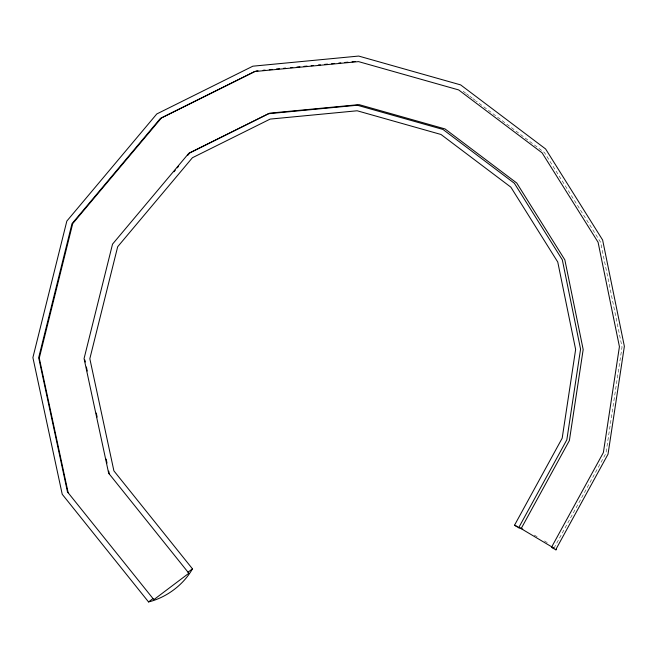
<?xml version="1.0" encoding="UTF-8"?>
<svg xmlns="http://www.w3.org/2000/svg" width="658" height="658" viewBox="0 0 658 658"><rect width="100%" height="100%" fill="white"/><g stroke="black" fill="none" stroke-linecap="round" stroke-linejoin="round"><path stroke-width="0.49" stroke-dasharray="3.29 2.47" d="M553.978 548.18L605.928 453.321L622.032 347.021L600.614 242.259L544.429 152.541L476.302 101.168M534.255 535.11L537.775 537.076M544.462 540.917L547.917 543.031M463.166 91.265L465.634 93.123M466.456 93.74L468.915 95.599M469.738 96.216L472.197 98.075M473.02 98.692L475.479 100.551"/><path stroke-width="0.99" d="M192.465 568.849C183.533 584.839 166.334 597.62 148.552 601.938L62.23 494.281L32.9 357.574L66.836 221.072L156.785 113.957L252.853 66.187L358.676 56.062L460.641 84.89L545.605 148.963L602.629 240.014L624.368 346.33L608.017 454.209L555.689 549.767L551.511 547.275L603.37 452.589L619.425 346.651L598.081 242.251L542.085 152.837L458.651 89.916L358.528 61.613L254.597 71.549L160.396 118.399L71.993 223.671L38.674 357.689L67.47 491.904L153.857 599.644L188.862 573.258L108.66 473.234L84.068 358.602L112.526 244.134L188.797 153.306L268.374 113.735L357.302 105.231L442.99 129.453L514.391 183.294L562.31 259.811L580.57 349.151L566.834 439.807L518.685 527.732L514.507 525.249L562.187 438.179L575.635 349.464L557.762 262.04L510.863 187.168L441 134.479L357.146 110.774L270.125 119.098L192.407 157.739L117.675 246.734L89.833 358.717L113.9 470.865L192.465 568.849L188.015 572.205M518.685 527.732L521.144 528.629L569.384 440.539L583.177 349.521L564.844 259.828L516.727 182.998L445.047 128.943L359.013 104.622L269.722 113.16L189.808 152.903L187.826 155.263M173.967 171.771L175.283 170.2M177.265 167.839L178.589 166.268M148.552 601.938L153.001 598.583M255.033 71.434L161.399 117.996L72.709 223.613L39.274 358.1L68.169 492.784M255.954 70.982L258.002 70.784M263.11 70.291L265.158 70.102M269.245 69.707L272.313 69.411M276.401 69.024L279.469 68.728M283.557 68.342L285.605 68.144M290.713 67.651L292.761 67.461M296.848 67.067L299.916 66.771M304.004 66.384L307.072 66.088M311.16 65.701L313.208 65.504M318.316 65.01L320.364 64.821M324.452 64.426L327.519 64.13M331.607 63.744L334.675 63.448M338.763 63.061L340.811 62.864M344.899 62.469L347.967 62.181M352.055 61.786L355.123 61.49M555.689 549.767L556.578 549.701L556.29 549.002M551.511 547.275L553.978 548.18L521.144 528.629M514.507 525.249L517.895 526.787M519.549 527.568L522.789 529.147M84.882 360.016L85.31 362.015M86.387 367.016L87.243 371.022M96.265 413.06L97.121 417.065M106.144 459.095L106.999 463.1M108.718 471.112L109.368 474.114"/></g></svg>
